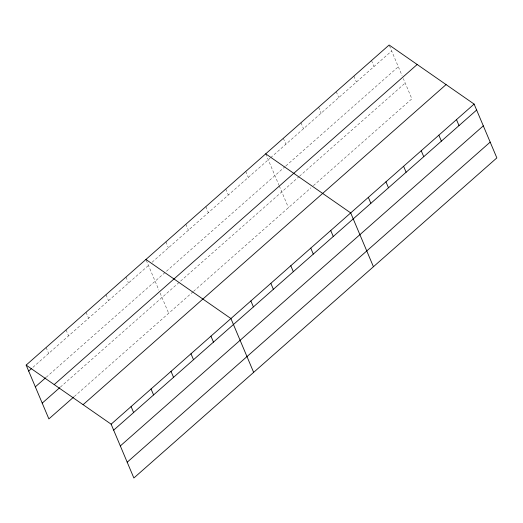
<?xml version="1.0" encoding="UTF-8"?>
<svg xmlns="http://www.w3.org/2000/svg" width="523" height="523" viewBox="0 0 523 523"><rect width="100%" height="100%" fill="white"/><g stroke="black" fill="none" stroke-linecap="round" stroke-linejoin="round"><path stroke-width="0.39" stroke-dasharray="2.62 1.96" d="M32.903 367.336L149.67 264.37M152.088 262.239L270.064 158.194M270.672 157.658L391.655 50.973M46.233 377.26L285.244 166.484M285.852 165.948L398.33 66.761M60.361 387.125L298.81 176.852M299.418 176.316L405.201 83.033M74.292 396.512L192.869 291.945M193.471 291.416L310.95 187.816M313.382 185.672L411.869 98.821L403.325 78.594M389.452 45.749L402.076 75.639M371.507 60.55L374.023 66.519M353.875 76.097L356.398 82.065M336.243 91.643L338.767 97.611M318.612 107.195L321.135 113.164M300.98 122.742L303.503 128.71M283.348 138.288L285.872 144.256M265.723 153.834L278.975 185.207M279.282 185.946L288.454 207.657M245.758 171.439L248.275 177.408M225.792 189.045L228.316 195.014M205.827 206.65L208.35 212.619M185.861 224.256L188.385 230.225M165.902 241.861L168.419 247.83M146.25 260.212L158.874 290.102M160.123 293.057L168.668 313.284M125.971 277.072L128.495 283.041M106.006 294.678L108.529 300.647M86.04 312.283L88.564 318.252M66.081 329.889L68.598 335.858M46.116 347.494L48.632 353.463"/><path stroke-width="0.78" d="M26.15 365.1L389.138 45.004L474.119 104.084L496.85 157.9L133.862 477.996L111.131 424.179L26.15 365.1L48.881 418.916L73.691 397.042M28.673 371.069L31.694 368.401M35.342 386.857L45.625 377.789M54.196 384.595L417.177 64.499M42.213 403.128L59.759 387.654M83.085 404.684L446.073 84.589M111.131 424.179L474.119 104.084M113.654 430.148L476.636 110.052M120.323 445.936L483.311 125.84M127.194 462.208L490.182 142.112M265.723 153.834L350.704 212.913L373.435 266.73M145.937 259.467L230.918 318.546L253.648 372.363M456.487 119.63L459.004 125.598M438.856 135.176L441.379 141.145M421.224 150.722L423.748 156.691M403.593 166.275L406.116 172.244M385.961 181.821L388.484 187.79M368.329 197.367L370.853 203.336M330.739 230.519L333.256 236.488M310.773 248.124L313.297 254.093M290.808 265.73L293.331 271.699M270.842 283.335L273.366 289.304M250.883 300.941L253.4 306.909M210.952 336.152L213.476 342.12M190.987 353.757L193.51 359.726M171.021 371.363L173.544 377.331M151.062 388.968L153.579 394.937M131.096 406.574L133.613 412.542"/></g></svg>
